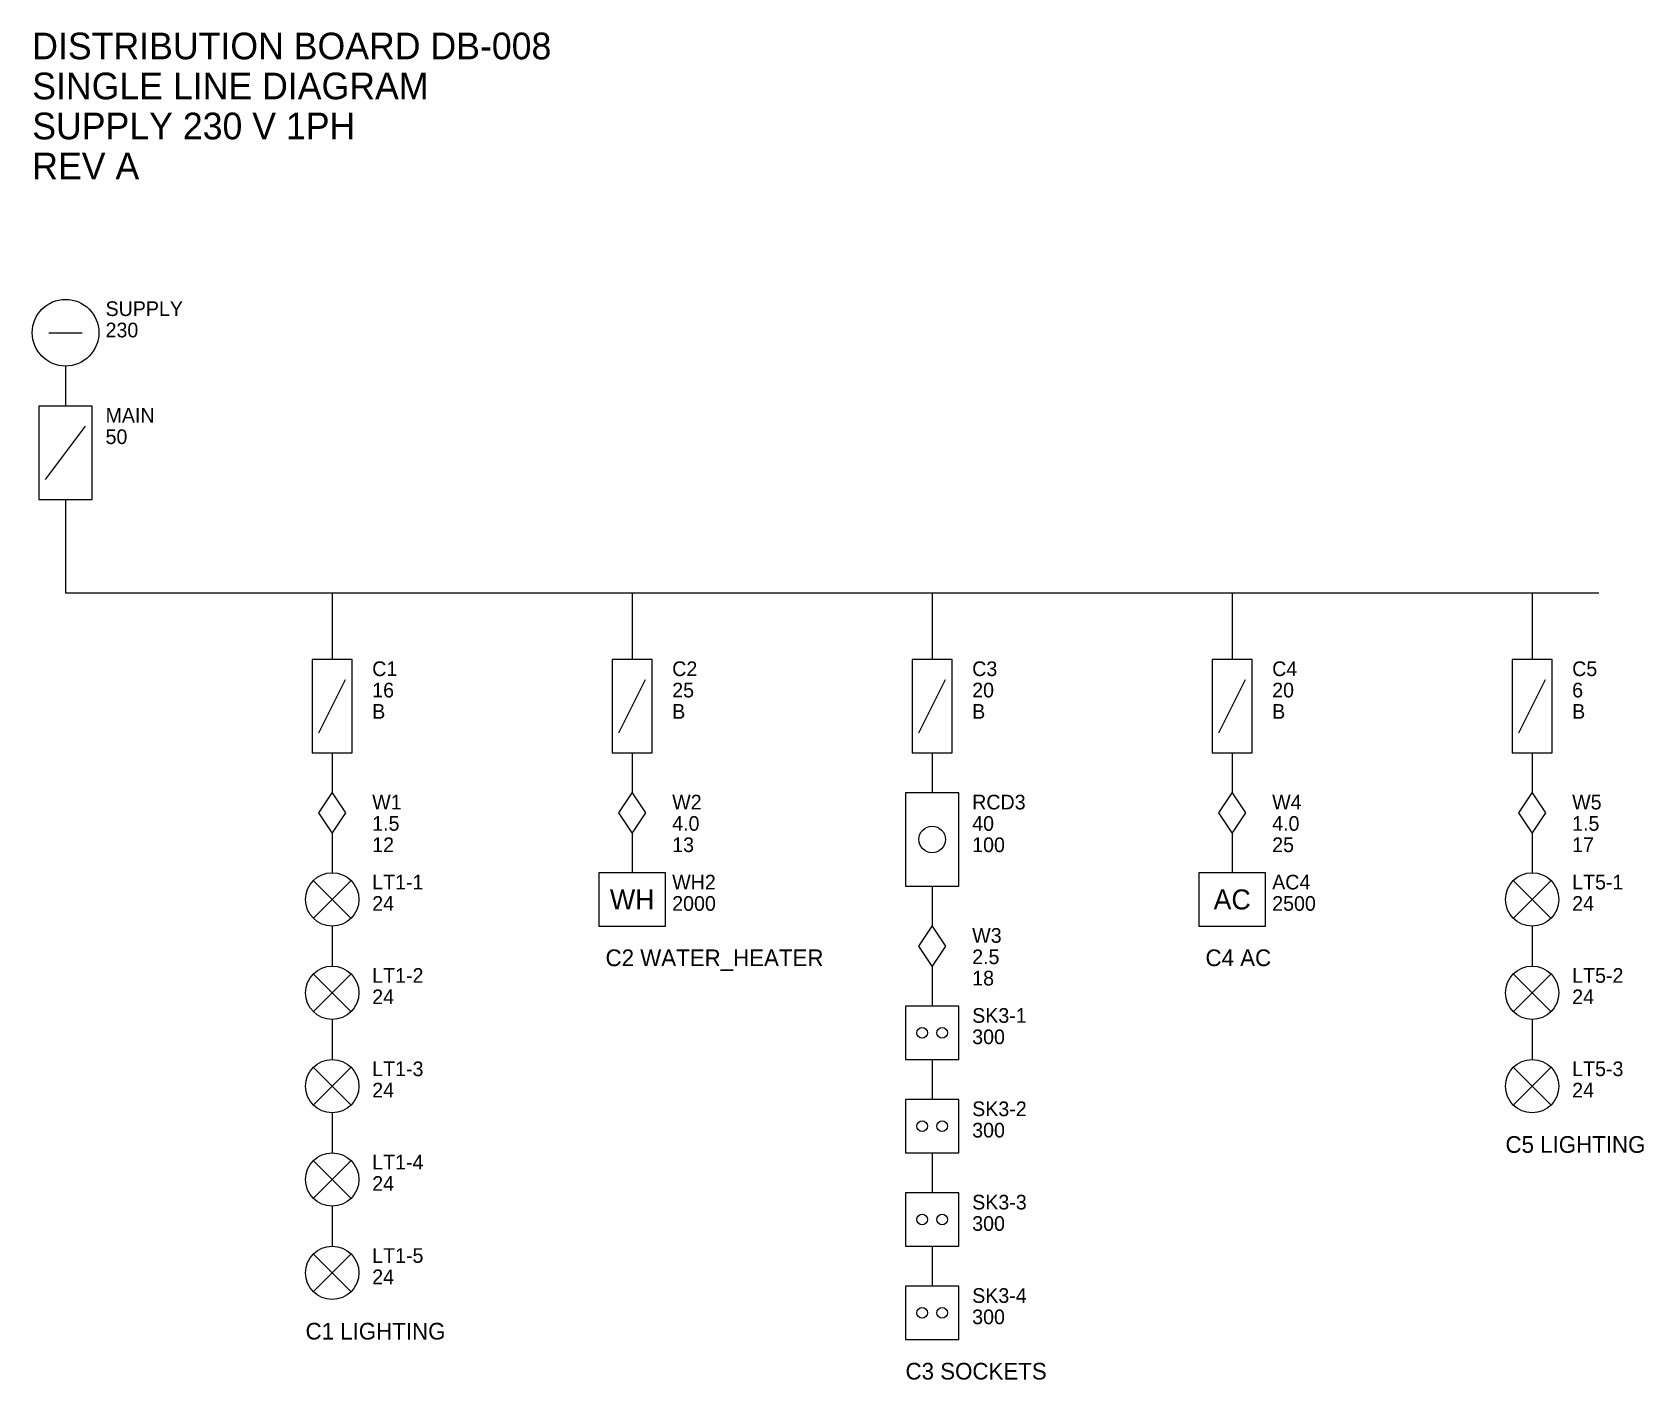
# Model space of a CAD drawing. Extents: x -45 to 197, y -118 to 84.
import ezdxf
from ezdxf.enums import TextEntityAlignment as Align

# ---------------------------------------------------------------- set-up
doc = ezdxf.new("R2010")
doc.units = 0
for name, color, linetype in [('ANNOTATION', 6, 'Continuous'), ('BUSBAR', 1, 'Continuous'), ('DEVICES', 7, 'Continuous'), ('LABELS', 170, 'Continuous'), ('LOADS', 3, 'Continuous'), ('TAGS', 8, 'Continuous'), ('WIRES', 5, 'Continuous')]:
    doc.layers.add(name, color=color, linetype=linetype)

# ---------------------------------------------------------------- blocks, each defined once
blk = doc.blocks.new('SUPPLY')
blk.add_line((-2.5, -5), (2.5, -5))
blk.add_circle((0, -5), 5)
at = {"layer": 'TAGS'}
for tag, p in [('TAG', (6, -2.5)), ('VOLTAGE_V', (6, -5.7))]:
    blk.add_attdef(tag, p, '', height=2.2, dxfattribs=at)
blk = doc.blocks.new('MAIN_SWITCH')
blk.add_line((-3, -11), (3, -3))
blk.add_lwpolyline([(-4, -14), (4, -14), (4, 0), (-4, 0)], close=True)
at = {"layer": 'TAGS'}
for tag, p in [('TAG', (6, -2.5)), ('RATING_A', (6, -5.7))]:
    blk.add_attdef(tag, p, '', height=2.2, dxfattribs=at)
blk = doc.blocks.new('MCB')
blk.add_line((-2, -11), (2, -3))
blk.add_lwpolyline([(-3, -14), (3, -14), (3, 0), (-3, 0)], close=True)
at = {"layer": 'TAGS'}
for tag, p in [('TAG', (6, -2.5)), ('RATING_A', (6, -5.7)), ('CURVE', (6, -8.9))]:
    blk.add_attdef(tag, p, '', height=2.2, dxfattribs=at)
blk = doc.blocks.new('CABLE')
blk.add_lwpolyline([(0, 0), (2, -3), (0, -6), (-2, -3)], close=True)
at = {"layer": 'TAGS'}
for tag, p in [('TAG', (6, -2.5)), ('SIZE_SQMM', (6, -5.7)), ('LENGTH_M', (6, -8.9))]:
    blk.add_attdef(tag, p, '', height=2.2, dxfattribs=at)
blk = doc.blocks.new('LIGHT')
for p, q in [((-2.8, -1.2), (2.8, -6.8)), ((-2.8, -6.8), (2.8, -1.2))]:
    blk.add_line(p, q)
blk.add_circle((0, -4), 4)
at = {"layer": 'TAGS'}
for tag, p in [('TAG', (6, -2.5)), ('LOAD_W', (6, -5.7))]:
    blk.add_attdef(tag, p, '', height=2.2, dxfattribs=at)
blk = doc.blocks.new('WATER_HEATER')
blk.add_lwpolyline([(-5, -8), (5, -8), (5, 0), (-5, 0)], close=True)
blk.add_text('WH', height=3).set_placement((0, -4), align=Align.MIDDLE_CENTER)
at = {"layer": 'TAGS'}
for tag, p in [('TAG', (6, -2.5)), ('LOAD_W', (6, -5.7))]:
    blk.add_attdef(tag, p, '', height=2.2, dxfattribs=at)
blk = doc.blocks.new('RCD')
blk.add_lwpolyline([(-4, -14), (4, -14), (4, 0), (-4, 0)], close=True)
blk.add_circle((0, -7), 2)
at = {"layer": 'TAGS'}
for tag, p in [('TAG', (6, -2.5)), ('RATING_A', (6, -5.7)), ('SENS_MA', (6, -8.9))]:
    blk.add_attdef(tag, p, '', height=2.2, dxfattribs=at)
blk = doc.blocks.new('SOCKET')
blk.add_lwpolyline([(-4, -8), (4, -8), (4, 0), (-4, 0)], close=True)
for centre in [(-1.5, -4), (1.5, -4)]:
    blk.add_circle(centre, 0.8)
at = {"layer": 'TAGS'}
for tag, p in [('TAG', (6, -2.5)), ('LOAD_W', (6, -5.7))]:
    blk.add_attdef(tag, p, '', height=2.2, dxfattribs=at)
blk = doc.blocks.new('AC_UNIT')
blk.add_lwpolyline([(-5, -8), (5, -8), (5, 0), (-5, 0)], close=True)
blk.add_text('AC', height=3).set_placement((0, -4), align=Align.MIDDLE_CENTER)
at = {"layer": 'TAGS'}
for tag, p in [('TAG', (6, -2.5)), ('LOAD_W', (6, -5.7))]:
    blk.add_attdef(tag, p, '', height=2.2, dxfattribs=at)

msp = doc.modelspace()

# ---------------------------------------------------------------- linework, layer by layer
at = {"layer": 'BUSBAR'}
msp.add_line((-40, 0), (190, 0), dxfattribs=at)
at = {"layer": 'WIRES'}
for p, q in [((-40, 34), (-40, 28)), ((-40, 14), (-40, 0)), ((0, 0), (0, -10)), ((45, 0), (45, -10)), ((90, 0), (90, -10)), ((135, 0), (135, -10)), ((180, 0), (180, -10)), ((0, -24), (0, -30)), ((45, -24), (45, -30)), ((90, -24), (90, -30)), ((135, -24), (135, -30)), ((180, -24), (180, -30)), ((0, -36), (0, -42)), ((45, -36), (45, -42)), ((135, -36), (135, -42)), ((180, -36), (180, -42)), ((90, -44), (90, -50)), ((0, -50), (0, -56)), ((180, -50), (180, -56)), ((90, -56), (90, -62)), ((0, -64), (0, -70)), ((180, -64), (180, -70)), ((90, -70), (90, -76)), ((0, -78), (0, -84)), ((90, -84), (90, -90)), ((0, -92), (0, -98)), ((90, -98), (90, -104))]:
    msp.add_line(p, q, dxfattribs=at)

# ---------------------------------------------------------------- block references
at = {"layer": 'DEVICES'}
for name, p, values in [('SUPPLY', (-40, 44), {'TAG': 'SUPPLY', 'VOLTAGE_V': '230'}), ('MAIN_SWITCH', (-40, 28), {'TAG': 'MAIN', 'RATING_A': '50'}), ('MCB', (0, -10), {'TAG': 'C1', 'RATING_A': '16', 'CURVE': 'B'}), ('MCB', (45, -10), {'TAG': 'C2', 'RATING_A': '25', 'CURVE': 'B'}), ('MCB', (90, -10), {'TAG': 'C3', 'RATING_A': '20', 'CURVE': 'B'}), ('MCB', (135, -10), {'TAG': 'C4', 'RATING_A': '20', 'CURVE': 'B'}), ('MCB', (180, -10), {'TAG': 'C5', 'RATING_A': '6', 'CURVE': 'B'}), ('CABLE', (0, -30), {'TAG': 'W1', 'SIZE_SQMM': '1.5', 'LENGTH_M': '12'}), ('CABLE', (45, -30), {'TAG': 'W2', 'SIZE_SQMM': '4.0', 'LENGTH_M': '13'}), ('RCD', (90, -30), {'TAG': 'RCD3', 'RATING_A': '40', 'SENS_MA': '100'}), ('CABLE', (135, -30), {'TAG': 'W4', 'SIZE_SQMM': '4.0', 'LENGTH_M': '25'}), ('CABLE', (180, -30), {'TAG': 'W5', 'SIZE_SQMM': '1.5', 'LENGTH_M': '17'}), ('CABLE', (90, -50), {'TAG': 'W3', 'SIZE_SQMM': '2.5', 'LENGTH_M': '18'})]:
    msp.add_blockref(name, p, dxfattribs=at).add_auto_attribs(values)
at = {"layer": 'LOADS'}
for name, p, values in [('LIGHT', (0, -42), {'TAG': 'LT1-1', 'LOAD_W': '24'}), ('WATER_HEATER', (45, -42), {'TAG': 'WH2', 'LOAD_W': '2000'}), ('AC_UNIT', (135, -42), {'TAG': 'AC4', 'LOAD_W': '2500'}), ('LIGHT', (180, -42), {'TAG': 'LT5-1', 'LOAD_W': '24'}), ('LIGHT', (0, -56), {'TAG': 'LT1-2', 'LOAD_W': '24'}), ('LIGHT', (180, -56), {'TAG': 'LT5-2', 'LOAD_W': '24'}), ('SOCKET', (90, -62), {'TAG': 'SK3-1', 'LOAD_W': '300'}), ('LIGHT', (0, -70), {'TAG': 'LT1-3', 'LOAD_W': '24'}), ('LIGHT', (180, -70), {'TAG': 'LT5-3', 'LOAD_W': '24'}), ('SOCKET', (90, -76), {'TAG': 'SK3-2', 'LOAD_W': '300'}), ('LIGHT', (0, -84), {'TAG': 'LT1-4', 'LOAD_W': '24'}), ('SOCKET', (90, -90), {'TAG': 'SK3-3', 'LOAD_W': '300'}), ('LIGHT', (0, -98), {'TAG': 'LT1-5', 'LOAD_W': '24'}), ('SOCKET', (90, -104), {'TAG': 'SK3-4', 'LOAD_W': '300'})]:
    msp.add_blockref(name, p, dxfattribs=at).add_auto_attribs(values)

# ---------------------------------------------------------------- texts
at = {"layer": 'ANNOTATION'}
for s, p in [('DISTRIBUTION BOARD DB-008', (-45, 80)), ('SINGLE LINE DIAGRAM', (-45, 74)), ('SUPPLY 230 V 1PH', (-45, 68)), ('REV A', (-45, 62))]:
    msp.add_text(s, height=4, dxfattribs=at).set_placement(p)
at = {"layer": 'LABELS'}
for s, p in [('C2 WATER_HEATER', (41, -56)), ('C4 AC', (131, -56)), ('C5 LIGHTING', (176, -84)), ('C1 LIGHTING', (-4, -112)), ('C3 SOCKETS', (86, -118))]:
    msp.add_text(s, height=2.5, dxfattribs=at).set_placement(p)

doc.saveas('drawing.dxf')
